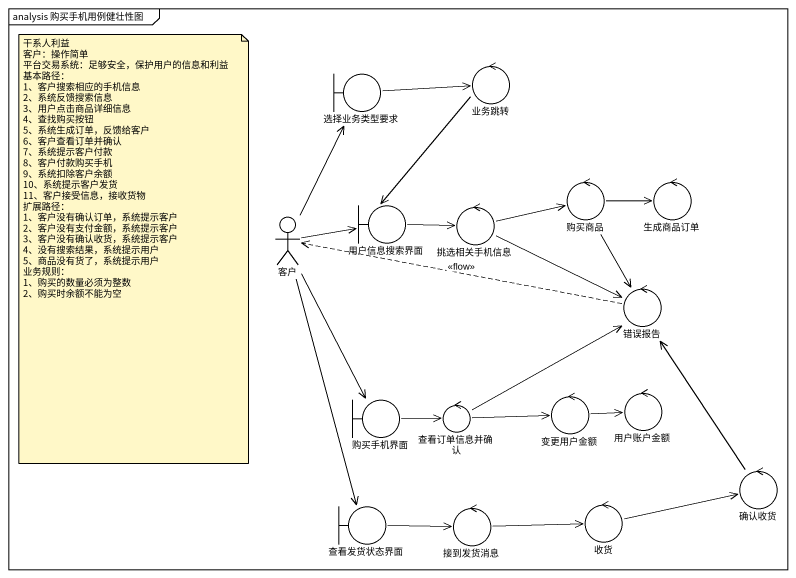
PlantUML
@startuml
mainframe analysis 购买手机用例健壮性图
boundary 选择业务类型要求
control 业务跳转
boundary 用户信息搜索界面
control 挑选相关手机信息
control 购买商品
control 生成商品订单
actor 客户
control 错误报告
boundary 购买手机界面
control 查看订单信息并确认
control 变更用户金额
control 用户账户金额
control 确认收货
boundary 查看发货状态界面
control 接到发货消息
control 收货
选择业务类型要求 -right-> 业务跳转
业务跳转 --> 用户信息搜索界面
用户信息搜索界面 -right-> 挑选相关手机信息
挑选相关手机信息 -right-> 购买商品
挑选相关手机信息 -right-> 错误报告
购买商品 -right-> 生成商品订单
购买商品 --> 错误报告
客户 -up-> 选择业务类型要求
客户 -right-> 用户信息搜索界面
客户 --> 购买手机界面
客户 --> 查看发货状态界面
错误报告 .left.> 客户 : <<flow>>
购买手机界面 -right-> 查看订单信息并确认
查看订单信息并确认 -up-> 错误报告
查看订单信息并确认 -right-> 变更用户金额
变更用户金额 -right-> 用户账户金额
确认收货 -up-> 错误报告
查看发货状态界面 -right-> 接到发货消息
接到发货消息 -right-> 收货
收货 -right-> 确认收货
note as N1
  干系人利益
  客户：操作简单
  平台交易系统：足够安全，保护用户的信息和利益
  基本路径：
  1、客户搜索相应的手机信息
  2、系统反馈搜索信息
  3、用户点击商品详细信息
  4、查找购买按钮
  5、系统生成订单，反馈给客户
  6、客户查看订单并确认
  7、系统提示客户付款
  8、客户付款购买手机
  9、系统扣除客户余额
  10、系统提示客户发货
  11、客户接受信息，接收货物
  扩展路径：
  1、客户没有确认订单，系统提示客户
  2、客户没有支付金额，系统提示客户
  3、客户没有确认收货，系统提示客户
  4、没有搜索结果，系统提示用户
  5、商品没有货了，系统提示用户
  业务规则：
  1、购买的数量必须为整数
  2、购买时余额不能为空
end note
@enduml
